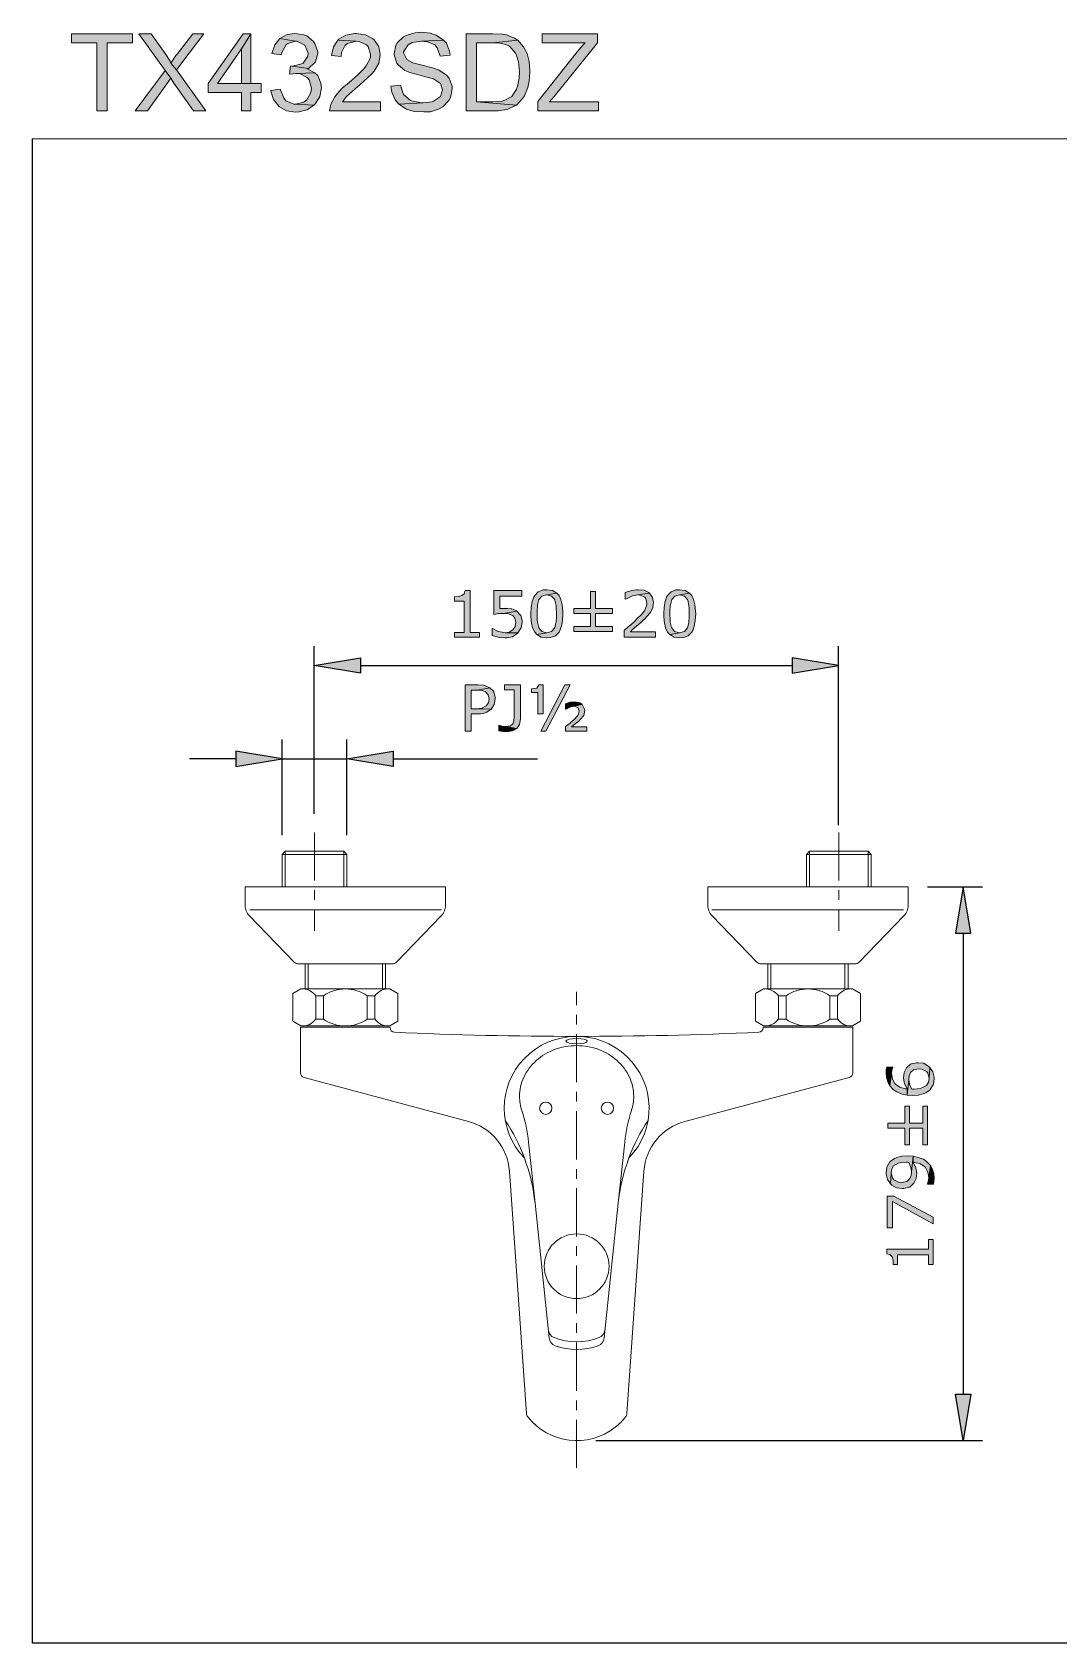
# Model space of a CAD drawing. Header units: inches. Extents: x 242965 to 445791, y 236206 to 423703.
# Drawn here: x 416635 to 417168, y 364922 to 365757 of the extents above; entities that cross this region are included whole.
import ezdxf

# ---------------------------------------------------------------- set-up
doc = ezdxf.new("R2010")
doc.units = ezdxf.units.IN
doc.header["$MEASUREMENT"] = 0
doc.linetypes.add('CENTER', pattern=[2, 1.25, -0.25, 0.25, -0.25])
doc.layers.add('2', color=181, linetype='Continuous', lineweight=20)
for name, color, linetype in [('BAYANG', 7, 'Continuous'), ('BENDA', 7, 'Continuous'), ('BIDANG', 7, 'Continuous'), ('CENTER', 7, 'CENTER'), ('UKUR', 7, 'Continuous')]:
    doc.layers.add(name, color=color, linetype=linetype)

# ---------------------------------------------------------------- blocks, each defined once
blk = doc.blocks.new('Atas')
at = {"layer": 'BAYANG', "lineweight": 0}
blk.add_circle((-6, -9.84), 0.84, dxfattribs=at)
at = {"layer": 'BENDA', "lineweight": 0}
for p, q in [((-13.558, 0.92), (-13.638, 0.84)), ((-13.638, 0.84), (-13.638, 0)), ((-13.558, 0.92), (-12.042, 0.92)), ((-12.042, 0.92), (-11.962, 0.84)), ((-11.962, 0.84), (-11.962, 0)), ((0.042, 0.92), (-0.038, 0.84)), ((-0.038, 0.84), (-0.038, 0)), ((1.558, 0.92), (0.042, 0.92)), ((1.558, 0.92), (1.638, 0.84)), ((1.638, 0.84), (1.638, 0)), ((-14.6, -0.478), (-14.6, 0)), ((-14.6, 0), (-9.4, 0)), ((-9.4, -0.478), (-9.4, 0)), ((-2.6, -0.478), (-2.6, 0)), ((2.6, 0), (-2.6, 0)), ((2.6, -0.478), (2.6, 0)), ((-14.487, -0.756), (-13.327, -1.951)), ((-9.513, -0.756), (-10.673, -1.951)), ((-2.487, -0.756), (-1.327, -1.951)), ((2.487, -0.756), (1.327, -1.951)), ((-10.96, -2), (-13.212, -2)), ((-13.04, -2), (-13.04, -2.649)), ((-10.96, -2), (-10.96, -2.649)), ((-10.788, -2), (-10.96, -2)), ((-1.212, -2), (-1.04, -2)), ((-1.04, -2), (-1.04, -2.649)), ((-1.04, -2), (1.212, -2)), ((1.04, -2), (1.04, -2.649)), ((-13.36, -2.769), (-13.152, -2.649)), ((-13.36, -3.489), (-13.36, -2.769)), ((-10.848, -2.649), (-13.152, -2.649)), ((-10.64, -2.769), (-10.848, -2.649)), ((-10.64, -3.489), (-10.64, -2.769)), ((-1.36, -2.769), (-1.152, -2.649)), ((-1.36, -3.489), (-1.36, -2.769)), ((-1.04, -2.649), (1.152, -2.649)), ((1.36, -2.769), (1.152, -2.649)), ((1.36, -3.489), (1.36, -2.769)), ((-13.36, -3.489), (-13.152, -3.609)), ((-12.64, -3.64), (-13.16, -3.64)), ((-13.16, -4.828), (-13.16, -3.64)), ((-10.84, -3.64), (-13.16, -3.64)), ((-12, -3.609), (-13.152, -3.609)), ((-12.76, -3.64), (-12.64, -3.64)), ((-12, -3.609), (-10.848, -3.609)), ((-11.24, -3.64), (-11.36, -3.64)), ((-10.84, -3.64), (-11.36, -3.64)), ((-10.64, -3.489), (-10.848, -3.609)), ((-1.36, -3.489), (-1.152, -3.609)), ((-1.16, -3.64), (-0.64, -3.64)), ((-1.16, -3.64), (1.16, -3.64)), ((0, -3.609), (-1.152, -3.609)), ((-0.76, -3.64), (-0.64, -3.64)), ((0, -3.609), (1.152, -3.609)), ((0.76, -3.64), (0.64, -3.64)), ((0.64, -3.64), (1.16, -3.64)), ((1.36, -3.489), (1.152, -3.609)), ((1.16, -4.828), (1.16, -3.64)), ((-13.071, -4.944), (-8.807, -6.086)), ((1.071, -4.944), (-3.193, -6.086)), ((-7.743, -7.377), (-7.303, -13.657)), ((-4.257, -7.377), (-4.697, -13.657)), ((-7.08, -8.208), (-6.712, -11.7)), ((-5.288, -11.7), (-4.921, -8.208))]:
    blk.add_line(p, q, dxfattribs=at)
for points in [[(-14.6, -0.478), (-14.6, -0.582), (-14.56, -0.682), (-14.487, -0.756)], [(-9.513, -0.756), (-9.441, -0.682), (-9.4, -0.582), (-9.4, -0.478)], [(-2.6, -0.478), (-2.6, -0.582), (-2.559, -0.682), (-2.487, -0.756)], [(2.487, -0.756), (2.559, -0.682), (2.6, -0.582), (2.6, -0.478)], [(-13.327, -1.951), (-13.297, -1.982), (-13.256, -2), (-13.212, -2)], [(-10.788, -2), (-10.744, -2), (-10.703, -1.982), (-10.673, -1.951)], [(-1.327, -1.951), (-1.297, -1.982), (-1.256, -2), (-1.212, -2)], [(1.212, -2), (1.255, -2), (1.297, -1.982), (1.327, -1.951)], [(-10.84, -3.652), (-10.84, -3.717), (-10.79, -3.77), (-10.726, -3.772)], [(-1.275, -3.772), (-1.211, -3.77), (-1.16, -3.717), (-1.16, -3.652)], [(-10.726, -3.772), (-7.577, -3.916), (-4.423, -3.916), (-1.275, -3.772)], [(-13.16, -4.828), (-13.16, -4.882), (-13.123, -4.93), (-13.071, -4.944)], [(1.071, -4.944), (1.124, -4.93), (1.16, -4.882), (1.16, -4.828)], [(-7.743, -7.377), (-7.786, -6.763), (-8.213, -6.245), (-8.807, -6.086)], [(-3.193, -6.086), (-3.787, -6.245), (-4.214, -6.763), (-4.257, -7.377)], [(-7.08, -8.208), (-7.122, -7.805), (-7.215, -7.409), (-7.357, -7.03)], [(-4.643, -7.03), (-4.785, -7.409), (-4.878, -7.805), (-4.921, -8.208)], [(-6.712, -11.7), (-6.702, -11.791), (-6.642, -11.868), (-6.556, -11.9)], [(-6.556, -11.9), (-6.197, -12.033), (-5.803, -12.033), (-5.444, -11.9)], [(-5.444, -11.9), (-5.358, -11.868), (-5.298, -11.791), (-5.288, -11.7)], [(-4.731, -13.745), (-4.711, -13.719), (-4.699, -13.689), (-4.697, -13.657)]]:
    blk.add_open_spline(points, degree=3, dxfattribs=at)
for points, knots in [([(-4.643, -7.03), (-3.924, -6.288), (-3.95, -5.109), (-4.699, -4.398), (-5.449, -3.686), (-6.639, -3.711), (-7.357, -4.453), (-8.054, -5.173), (-8.054, -6.31), (-7.357, -7.03)], [0, 0, 0, 0, 1, 1, 1, 2, 2, 2, 3, 3, 3, 3]), ([(-7.269, -13.745), (-6.717, -14.446), (-5.701, -14.566), (-5, -14.014), (-4.9, -13.935), (-4.809, -13.845), (-4.731, -13.745)], [0, 0, 0, 0, 1, 1, 1, 2, 2, 2, 2])]:
    blk.add_open_spline(points, degree=3, knots=knots, dxfattribs=at)
at = {"layer": 'BIDANG', "lineweight": 0}
for p, q in [((-13.638, 0.84), (-11.962, 0.84)), ((-13.558, 0.92), (-13.558, 0)), ((-12.042, 0.92), (-12.042, 0)), ((-0.038, 0.84), (1.638, 0.84)), ((0.042, 0.92), (0.042, 0)), ((1.558, 0.92), (1.558, 0)), ((-14.475, -0.601), (-9.507, -0.601)), ((2.475, -0.601), (-2.493, -0.601)), ((-12.96, -2), (-12.96, -2.649)), ((-11.04, -2), (-11.04, -2.649)), ((-0.96, -2), (-0.96, -2.649)), ((0.96, -2), (0.96, -2.649)), ((-12.765, -3.435), (-12.765, -2.831)), ((-12.765, -2.831), (-12.569, -2.831)), ((-12.569, -3.435), (-12.569, -2.831)), ((-11.431, -3.435), (-11.431, -2.831)), ((-11.235, -2.831), (-11.431, -2.831)), ((-11.235, -3.435), (-11.235, -2.831)), ((-1.04, -2.649), (-1.152, -2.649)), ((-0.765, -3.435), (-0.765, -2.831)), ((-0.765, -2.831), (-0.569, -2.831)), ((-0.569, -3.435), (-0.569, -2.831)), ((0.569, -3.435), (0.569, -2.831)), ((0.765, -2.831), (0.569, -2.831)), ((0.765, -3.435), (0.765, -2.831)), ((-12.765, -3.435), (-12.569, -3.435)), ((-11.235, -3.435), (-11.431, -3.435)), ((-0.765, -3.435), (-0.569, -3.435)), ((0.765, -3.435), (0.569, -3.435))]:
    blk.add_line(p, q, dxfattribs=at)
for centre in [(-6.8, -5.742), (-5.2, -5.742)]:
    blk.add_circle(centre, 0.16, dxfattribs=at)
blk.add_ellipse((-6, -4.004), major_axis=(-0.277, 0), ratio=0.252488, dxfattribs=at)
for points in [[(-12.765, -2.831), (-12.851, -2.704), (-12.999, -2.634), (-13.152, -2.649)], [(-11.431, -2.831), (-11.771, -2.588), (-12.229, -2.588), (-12.569, -2.831)], [(-10.848, -2.649), (-11.001, -2.634), (-11.149, -2.704), (-11.235, -2.831)], [(-0.765, -2.831), (-0.851, -2.704), (-0.999, -2.634), (-1.152, -2.649)], [(0.569, -2.831), (0.228, -2.588), (-0.229, -2.588), (-0.569, -2.831)], [(1.152, -2.649), (0.999, -2.634), (0.851, -2.704), (0.765, -2.831)], [(-13.152, -3.609), (-12.999, -3.624), (-12.851, -3.554), (-12.765, -3.426)], [(-12.569, -3.435), (-12.225, -3.667), (-11.775, -3.667), (-11.431, -3.435)], [(-11.235, -3.426), (-11.149, -3.554), (-11.001, -3.624), (-10.848, -3.609)], [(-1.152, -3.609), (-0.999, -3.624), (-0.851, -3.554), (-0.765, -3.426)], [(-0.569, -3.435), (-0.225, -3.667), (0.225, -3.667), (0.569, -3.435)], [(0.765, -3.426), (0.851, -3.554), (0.999, -3.624), (1.152, -3.609)], [(-7.357, -7.03), (-7.485, -6.688), (-7.651, -6.362), (-7.853, -6.059)], [(-4.147, -6.059), (-4.349, -6.362), (-4.515, -6.688), (-4.643, -7.03)], [(-6.734, -11.492), (-6.724, -11.581), (-6.666, -11.658), (-6.582, -11.69)], [(-6.582, -11.69), (-6.208, -11.836), (-5.792, -11.836), (-5.418, -11.69)], [(-5.418, -11.69), (-5.334, -11.658), (-5.276, -11.581), (-5.266, -11.492)], [(-7.303, -13.657), (-7.301, -13.689), (-7.289, -13.719), (-7.269, -13.745)]]:
    blk.add_open_spline(points, degree=3, dxfattribs=at)
blk.add_open_spline([(-4.921, -8.208), (-4.921, -8.208), (-4.754, -6.625), (-4.754, -6.625), (-4.724, -6.346), (-4.665, -6.07), (-4.578, -5.803), (-4.54, -5.685), (-4.52, -5.561), (-4.52, -5.437), (-4.52, -5.266), (-4.558, -5.096), (-4.63, -4.941), (-4.707, -4.775), (-4.817, -4.627), (-4.953, -4.506), (-5.092, -4.383), (-5.252, -4.286), (-5.426, -4.222), (-5.61, -4.154), (-5.804, -4.12), (-6, -4.12), (-6.196, -4.12), (-6.39, -4.154), (-6.574, -4.222), (-6.748, -4.286), (-6.908, -4.383), (-7.047, -4.506), (-7.183, -4.627), (-7.293, -4.775), (-7.37, -4.941), (-7.443, -5.096), (-7.48, -5.266), (-7.48, -5.437), (-7.48, -5.561), (-7.46, -5.685), (-7.422, -5.803), (-7.335, -6.07), (-7.276, -6.346), (-7.246, -6.625), (-7.246, -6.625), (-7.08, -8.208), (-7.08, -8.208)], degree=3, knots=[0, 0, 0, 0, 1, 1, 1, 2, 2, 2, 3, 3, 3, 4, 4, 4, 5, 5, 5, 6, 6, 6, 7, 7, 7, 8, 8, 8, 9, 9, 9, 10, 10, 10, 11, 11, 11, 12, 12, 12, 13, 13, 13, 14, 14, 14, 14], dxfattribs=at)
at = {"layer": 'CENTER', "lineweight": 0}
for p, q in [((-12.8, 1.411), (-12.8, -1.144)), ((0.8, 1.411), (0.8, -1.144)), ((-6, -15.069), (-6, -2.726))]:
    blk.add_line(p, q, dxfattribs=at)

msp = doc.modelspace()

# ---------------------------------------------------------------- hatches: boundary and pattern name
at = {"layer": 'UKUR', "linetype": 'Continuous', "lineweight": 0}
for points in [[(416687.468, 365756.122), (416655.796, 365756.122), (416655.796, 365751.436), (416668.885, 365751.436), (416668.885, 365716.209), (416674.218, 365716.209), (416674.218, 365751.436), (416687.468, 365751.436)], [(416697.002, 365756.122), (416690.7, 365756.122), (416704.274, 365737.054), (416707.183, 365733.176), (416708.798, 365730.429), (416718.979, 365716.209), (416725.443, 365716.209), (416710.253, 365737.378), (416707.344, 365740.933), (416706.859, 365741.902), (416704.274, 365745.942)], [(416724.311, 365756.122), (416718.656, 365756.122), (416710.576, 365745.619), (416709.93, 365744.811), (416707.344, 365740.933), (416710.253, 365737.378)], [(416748.712, 365756.122), (416744.834, 365756.122), (416726.574, 365730.268), (416726.574, 365725.743), (416743.864, 365725.743), (416743.864, 365716.209), (416748.712, 365716.209), (416748.712, 365725.743), (416754.206, 365725.743), (416754.206, 365730.268), (416748.712, 365730.268), (416731.421, 365730.268), (416743.864, 365748.366)], [(416748.712, 365756.122), (416743.864, 365748.366), (416743.864, 365730.268), (416731.421, 365730.268), (416748.712, 365730.268)], [(416763.74, 365753.699), (416761.155, 365750.467), (416759.7, 365745.942), (416764.548, 365745.134), (416765.033, 365746.75), (416767.134, 365750.467), (416767.618, 365750.951), (416771.82, 365752.244)], [(416771.658, 365756.284), (416767.618, 365755.799), (416763.74, 365753.699), (416771.82, 365752.244), (416772.628, 365752.244), (416776.506, 365750.467), (416776.829, 365750.143), (416778.445, 365746.104), (416778.283, 365744.488), (416775.86, 365740.933), (416774.567, 365740.286), (416770.204, 365739.317), (416778.768, 365738.186), (416782, 365741.256), (416782.323, 365741.579), (416783.454, 365745.942), (416783.454, 365746.75), (416782, 365751.113), (416781.354, 365752.083), (416777.799, 365754.991), (416776.183, 365755.638)], [(416803.492, 365756.284), (416802.684, 365756.284), (416797.998, 365755.476), (416794.443, 365753.375), (416793.958, 365752.891), (416803.33, 365752.244), (416804.946, 365752.083), (416808.825, 365750.305), (416809.633, 365749.497), (416810.925, 365745.296), (416810.764, 365743.68), (416808.663, 365739.478), (416807.209, 365737.701), (416804.138, 365734.631), (416799.775, 365730.914), (416796.22, 365727.844), (416793.473, 365724.935), (416792.342, 365723.481), (416790.241, 365719.602), (416789.595, 365716.209), (416816.096, 365716.209), (416816.096, 365720.895), (416796.382, 365720.895), (416798.483, 365723.642), (416799.937, 365724.935), (416804.138, 365728.652), (416805.27, 365729.621), (416809.148, 365733.015), (416811.733, 365735.6), (416812.703, 365736.731), (416814.965, 365740.448), (416815.127, 365740.771), (416815.935, 365745.296), (416815.127, 365749.497), (416812.541, 365753.214), (416811.895, 365753.699), (416808.178, 365755.638)], [(416793.958, 365752.891), (416791.696, 365749.336), (416790.565, 365744.811), (416795.574, 365744.326), (416795.736, 365746.427), (416797.675, 365750.143), (416798.967, 365751.113), (416803.33, 365752.244)], [(416837.103, 365756.93), (416834.033, 365756.607), (416829.67, 365755.476), (416827.893, 365754.507), (416824.661, 365751.436), (416824.014, 365750.143), (416823.045, 365745.78), (416823.045, 365745.134), (416824.499, 365740.933), (416825.146, 365739.963), (416828.701, 365737.054), (416831.286, 365736.085), (416836.457, 365734.631), (416840.012, 365733.661), (416843.567, 365732.691), (416847.122, 365730.268), (416848.253, 365727.036), (416847.122, 365723.642), (416843.567, 365721.218), (416842.921, 365720.895), (416838.235, 365720.249), (416825.63, 365719.602), (416829.509, 365717.017), (416833.548, 365715.886), (416838.558, 365715.563), (416841.951, 365715.724), (416846.153, 365717.017), (416848.415, 365718.31), (416851.485, 365721.542), (416852.293, 365723.157), (416853.263, 365727.52), (416853.263, 365728.975), (416851.647, 365733.176), (416850.354, 365734.631), (416846.476, 365737.216), (416843.082, 365738.509), (416837.588, 365739.802), (416832.74, 365741.094), (416829.67, 365742.71), (416828.054, 365746.265), (416828.054, 365746.75), (416830.316, 365750.467), (416832.417, 365751.598), (416837.265, 365752.244), (416848.738, 365752.891), (416844.86, 365755.476), (416841.79, 365756.446)], [(416848.738, 365752.891), (416837.265, 365752.244), (416840.497, 365751.921), (416844.214, 365750.305), (416845.506, 365748.851), (416846.961, 365744.488), (416852.132, 365744.973), (416851.808, 365747.073), (416850.192, 365751.275)], [(416874.27, 365756.122), (416860.534, 365756.122), (416860.534, 365716.209), (416874.916, 365716.209), (416877.017, 365716.209), (416881.38, 365716.855), (416882.026, 365717.017), (416886.066, 365718.956), (416886.551, 365719.118), (416865.867, 365720.895), (416865.867, 365751.436), (416874.27, 365751.436), (416887.197, 365752.729), (416885.581, 365753.86), (416881.38, 365755.638), (416879.279, 365755.961)], [(416887.197, 365752.729), (416874.27, 365751.436), (416877.179, 365751.436), (416881.057, 365750.628), (416882.996, 365749.659), (416886.066, 365746.104), (416886.389, 365745.457), (416887.682, 365741.579), (416888.167, 365736.408), (416888.005, 365733.015), (416887.036, 365728.813), (416886.551, 365727.359), (416884.127, 365723.642), (416880.572, 365721.703), (416879.118, 365721.218), (416874.27, 365720.895), (416865.867, 365720.895), (416886.551, 365719.118), (416889.783, 365722.511), (416890.752, 365723.965), (416892.53, 365728.328), (416893.176, 365731.56), (416893.499, 365736.408), (416893.499, 365737.054), (416893.176, 365741.741), (416892.045, 365745.942), (416890.268, 365749.336)], [(416928.565, 365756.122), (416899.963, 365756.122), (416899.963, 365751.436), (416922.263, 365751.436), (416921.132, 365750.305), (416918.062, 365746.75), (416897.701, 365721.057), (416897.701, 365716.209), (416929.212, 365716.209), (416929.212, 365720.895), (416903.68, 365720.895), (416906.104, 365723.642), (416928.565, 365751.436)], [(416704.274, 365737.054), (416688.761, 365716.209), (416695.225, 365716.209), (416705.243, 365730.106), (416707.183, 365733.176)], [(416769.396, 365739.478), (416768.911, 365735.115), (416772.305, 365735.6), (416782, 365735.923), (416777.96, 365737.862), (416778.768, 365738.186), (416770.204, 365739.317)], [(416782, 365735.923), (416772.305, 365735.6), (416774.082, 365735.439), (416777.96, 365733.499), (416779.091, 365732.207), (416780.223, 365727.844), (416779.899, 365725.743), (416777.799, 365721.865), (416776.183, 365720.734), (416771.981, 365719.602), (416781.515, 365719.118), (416782.323, 365719.926), (416784.586, 365723.642), (416785.394, 365728.005), (416785.07, 365730.429), (416783.454, 365734.469)], [(416826.438, 365729.46), (416821.429, 365728.975), (416821.914, 365725.905), (416823.691, 365721.865), (416825.63, 365719.602), (416838.235, 365720.249), (416836.457, 365720.41), (416832.094, 365721.38), (416831.448, 365721.703), (416828.054, 365724.612), (416827.731, 365725.097)], [(416764.063, 365727.359), (416759.216, 365726.712), (416759.216, 365726.389), (416760.508, 365722.026), (416763.255, 365718.633), (416763.579, 365718.31), (416767.295, 365716.209), (416771.981, 365715.401), (416773.597, 365715.563), (416777.96, 365716.694), (416781.515, 365719.118), (416771.981, 365719.602), (416771.012, 365719.602), (416766.972, 365721.38), (416765.841, 365722.834)], [(416862.474, 365467.355), (416859.888, 365467.355), (416859.403, 365465.74), (416858.272, 365464.77), (416856.495, 365464.285), (416854.394, 365464.124), (416854.394, 365461.861), (416859.403, 365461.861), (416859.403, 365445.702), (416854.394, 365445.702), (416854.394, 365443.278), (416867.321, 365443.278), (416867.321, 365445.702), (416862.474, 365445.702)], [(416889.298, 365467.355), (416874.916, 365467.355), (416874.916, 365454.913), (416877.179, 365455.398), (416879.926, 365455.559), (416886.713, 365456.69), (416886.713, 365456.852), (416884.127, 365457.983), (416883.642, 365457.983), (416877.986, 365458.145), (416877.986, 365464.447), (416889.298, 365464.447)], [(416902.387, 365467.84), (416900.448, 365467.679), (416897.862, 365466.709), (416896.085, 365464.77), (416895.6, 365463.962), (416894.792, 365461.7), (416894.146, 365458.791), (416893.984, 365455.236), (416893.984, 365453.782), (416894.307, 365450.55), (416894.954, 365447.964), (416896.085, 365445.864), (416897.054, 365444.571), (416902.387, 365445.54), (416899.802, 365446.187), (416898.186, 365448.126), (416898.186, 365448.287), (416897.539, 365451.035), (416897.378, 365452.166), (416897.378, 365455.236), (416897.378, 365456.69), (416897.539, 365459.437), (416897.539, 365459.922), (416898.186, 365462.669), (416899.802, 365464.447), (416902.387, 365465.093), (416907.558, 365466.063), (416905.296, 365467.355)], [(416907.558, 365466.063), (416902.387, 365465.093), (416904.811, 365464.447), (416906.427, 365462.669), (416906.427, 365462.346), (416907.235, 365459.599), (416907.235, 365458.306), (416907.396, 365455.398), (416907.396, 365453.782), (416907.235, 365451.035), (416907.073, 365450.711), (416906.427, 365447.964), (416904.811, 365446.187), (416902.387, 365445.54), (416897.054, 365444.571), (416899.317, 365443.278), (416902.387, 365442.793), (416904.165, 365442.955), (416906.75, 365443.924), (416908.689, 365445.864), (416909.012, 365446.672), (416909.982, 365448.934), (416910.467, 365451.843), (416910.628, 365455.398), (416910.628, 365456.69), (416910.305, 365459.922), (416909.659, 365462.669), (416908.689, 365464.77)], [(416927.596, 365466.871), (416925.01, 365466.871), (416925.01, 365458.145), (416916.284, 365458.145), (416916.284, 365455.559), (416925.01, 365455.559), (416925.01, 365448.772), (416916.284, 365448.772), (416916.284, 365446.187), (416936.322, 365446.187), (416936.322, 365448.772), (416927.596, 365448.772), (416927.596, 365455.559), (416936.322, 365455.559), (416936.322, 365458.145), (416927.596, 365458.145)], [(416955.551, 365466.063), (416949.572, 365465.093), (416950.542, 365464.932), (416953.127, 365463.962), (416953.45, 365463.639), (416954.258, 365461.053), (416954.258, 365459.922), (416953.127, 365457.175), (416952.966, 365456.852), (416951.35, 365454.913), (416948.926, 365452.489), (416947.956, 365451.519), (416945.856, 365449.58), (416944.563, 365448.611), (416942.462, 365446.672), (416942.462, 365443.278), (416958.621, 365443.278), (416958.621, 365446.025), (416945.694, 365446.025), (416946.825, 365447.156), (416949.087, 365449.095), (416950.542, 365450.227), (416952.643, 365452.327), (416952.804, 365452.327), (416954.743, 365454.428), (416956.198, 365456.367), (416957.329, 365458.629), (416957.652, 365461.215), (416957.167, 365463.8)], [(416949.734, 365467.84), (416948.926, 365467.84), (416946.017, 365467.355), (416945.694, 365467.194), (416942.947, 365466.386), (416942.947, 365462.992), (416943.109, 365462.992), (416943.916, 365463.316), (416946.502, 365464.447), (416946.825, 365464.608), (416949.572, 365465.093), (416955.551, 365466.063), (416955.228, 365466.386), (416952.804, 365467.517)], [(416971.226, 365467.84), (416969.287, 365467.679), (416966.863, 365466.709), (416964.924, 365464.77), (416964.439, 365463.962), (416963.631, 365461.7), (416963.146, 365458.791), (416962.984, 365455.236), (416962.984, 365453.782), (416963.308, 365450.55), (416963.954, 365447.964), (416964.924, 365445.864), (416966.055, 365444.571), (416971.226, 365445.54), (416968.64, 365446.187), (416967.186, 365448.126), (416967.024, 365448.287), (416966.378, 365451.035), (416966.378, 365452.166), (416966.216, 365455.236), (416966.216, 365456.69), (416966.378, 365459.437), (416966.54, 365459.922), (416967.186, 365462.669), (416968.802, 365464.447), (416971.226, 365465.093), (416976.397, 365466.063), (416974.134, 365467.355)], [(416976.397, 365466.063), (416971.226, 365465.093), (416973.811, 365464.447), (416975.266, 365462.669), (416975.427, 365462.346), (416976.074, 365459.599), (416976.235, 365458.306), (416976.235, 365455.398), (416976.235, 365453.782), (416976.074, 365451.035), (416976.074, 365450.711), (416975.266, 365447.964), (416973.811, 365446.187), (416971.226, 365445.54), (416966.055, 365444.571), (416968.317, 365443.278), (416971.226, 365442.793), (416973.165, 365442.955), (416975.589, 365443.924), (416977.528, 365445.864), (416978.013, 365446.672), (416978.821, 365448.934), (416979.305, 365451.843), (416979.629, 365455.398), (416979.467, 365456.69), (416979.144, 365459.922), (416978.497, 365462.669), (416977.528, 365464.77)], [(416880.734, 365458.306), (416879.441, 365458.145), (416877.986, 365458.145), (416883.642, 365457.983)], [(416886.713, 365456.69), (416879.926, 365455.559), (416882.511, 365455.236), (416884.612, 365454.428), (416885.743, 365453.135), (416886.228, 365451.035), (416885.905, 365448.772), (416884.773, 365446.995), (416882.834, 365445.864), (416880.734, 365445.54), (416887.359, 365445.379), (416888.813, 365447.803), (416888.975, 365448.126), (416889.46, 365450.873), (416889.46, 365451.843), (416888.813, 365454.428), (416888.652, 365454.59)], [(416874.108, 365447.641), (416873.947, 365447.641), (416873.947, 365444.248), (416874.108, 365444.086), (416877.017, 365443.278), (416877.825, 365443.117), (416880.734, 365442.793), (416881.703, 365442.793), (416884.45, 365443.44), (416884.773, 365443.601), (416887.197, 365445.217), (416887.359, 365445.379), (416880.734, 365445.54), (416880.087, 365445.702), (416877.179, 365446.187), (416876.694, 365446.348)], [(416866.513, 365418.554), (416859.888, 365418.554), (416859.888, 365394.477), (416863.12, 365394.477), (416863.12, 365403.365), (416866.352, 365403.365), (416867.968, 365403.526), (416870.553, 365404.011), (416871.2, 365404.334), (416873.462, 365405.95), (416863.12, 365406.112), (416863.12, 365415.807), (416866.352, 365415.807), (416872.815, 365416.938), (416870.068, 365418.07), (416869.422, 365418.231)], [(416888.652, 365418.554), (416880.41, 365418.554), (416880.41, 365415.969), (416885.42, 365415.969), (416885.42, 365401.91), (416885.258, 365399.81), (416884.773, 365398.194), (416883.481, 365397.224), (416881.057, 365396.901), (416886.713, 365395.931), (416888.167, 365397.87), (416888.652, 365400.779)], [(416900.448, 365418.554), (416898.186, 365418.554), (416897.054, 365416.777), (416894.307, 365416.454), (416894.307, 365414.515), (416897.701, 365414.515), (416897.701, 365403.526), (416900.448, 365403.526)], [(416914.345, 365418.554), (416911.598, 365418.554), (416899.155, 365394.477), (416901.741, 365394.477)], [(416872.815, 365416.938), (416866.352, 365415.807), (416868.776, 365415.484), (416870.553, 365414.838), (416871.846, 365413.383), (416872.331, 365411.121), (416872.008, 365409.182), (416870.876, 365407.566), (416868.937, 365406.596), (416868.776, 365406.435), (416865.867, 365406.112), (416863.12, 365406.112), (416873.462, 365405.95), (416875.078, 365408.212), (416875.078, 365408.374), (416875.563, 365411.283), (416875.563, 365412.091), (416874.916, 365414.676), (416874.755, 365414.999)], [(416916.769, 365409.667), (416914.345, 365409.505), (416912.083, 365408.697), (416912.083, 365405.788), (416912.406, 365405.788), (416914.183, 365406.92), (416916.446, 365407.404), (416920.647, 365408.374), (416919.678, 365409.182)], [(416920.647, 365408.374), (416916.446, 365407.404), (416918.385, 365406.758), (416919.031, 365404.981), (416918.546, 365402.88), (416918.385, 365402.557), (416916.284, 365400.294), (416914.507, 365398.84), (416914.345, 365398.678), (416912.083, 365396.901), (416912.083, 365394.477), (416923.071, 365394.477), (416923.071, 365396.739), (416915.153, 365396.739), (416917.092, 365398.194), (416919.031, 365399.81), (416919.678, 365400.456), (416921.455, 365402.557), (416922.101, 365405.142), (416921.94, 365405.95)], [(416877.502, 365397.547), (416877.34, 365397.547), (416877.34, 365394.639), (416879.441, 365394.315), (416881.542, 365394.154), (416884.45, 365394.639), (416886.713, 365395.931), (416881.057, 365396.901), (416879.118, 365397.062)], [(417078.362, 365217.371), (417078.524, 365214.785), (417079.332, 365212.038), (417080.301, 365210.584), (417081.109, 365216.886), (417081.271, 365218.664), (417081.755, 365220.118), (417081.755, 365220.28), (417078.685, 365220.28), (417078.362, 365218.987)], [(417087.411, 365214.624), (417087.411, 365214.462), (417087.896, 365211.554), (417089.189, 365208.968), (417089.189, 365205.736), (417090.158, 365213.816), (417090.32, 365215.755), (417090.966, 365217.371), (417092.582, 365218.825), (417095.168, 365219.31), (417096.945, 365219.148), (417099.208, 365218.017), (417100.015, 365217.048), (417100.662, 365214.301), (417100.985, 365220.118), (417100.177, 365220.764), (417097.915, 365222.219), (417095.006, 365222.542), (417094.037, 365222.542), (417091.289, 365221.895), (417090.966, 365221.734), (417088.866, 365219.795), (417087.734, 365217.371)], [(417089.189, 365205.736), (417092.259, 365205.575), (417095.006, 365205.736), (417097.592, 365206.383), (417098.884, 365206.867), (417101.147, 365208.483), (417101.147, 365208.645), (417102.763, 365211.069), (417102.924, 365211.392), (417103.247, 365214.301), (417103.247, 365215.109), (417102.601, 365217.856), (417100.985, 365220.118), (417100.662, 365214.301), (417100.339, 365212.361), (417099.208, 365210.746), (417096.945, 365209.453), (417095.976, 365209.13), (417092.905, 365208.806), (417092.097, 365208.806), (417091.451, 365208.968), (417090.481, 365211.392), (417090.158, 365213.816)], [(417080.301, 365210.584), (417082.24, 365208.483), (417083.856, 365207.352), (417086.603, 365206.221), (417089.189, 365205.736), (417089.189, 365208.968), (417088.219, 365208.968), (417085.472, 365209.776), (417083.21, 365211.392), (417082.887, 365211.715), (417081.594, 365213.977), (417081.109, 365216.886)], [(417079.17, 365191.193), (417079.17, 365188.607), (417088.058, 365188.607), (417088.058, 365179.881), (417090.481, 365179.881), (417090.481, 365188.607), (417097.43, 365188.607), (417097.43, 365179.881), (417099.854, 365179.881), (417099.854, 365199.919), (417097.43, 365199.919), (417097.43, 365191.193), (417090.481, 365191.193), (417090.481, 365199.919), (417088.058, 365199.919), (417088.058, 365191.193)], [(417078.362, 365165.499), (417078.362, 365164.691), (417079.008, 365161.944), (417080.624, 365159.682), (417080.947, 365165.499), (417081.271, 365167.439), (417082.24, 365169.055), (417084.664, 365170.347), (417085.634, 365170.67), (417088.704, 365170.994), (417089.512, 365170.994), (417090.158, 365170.832), (417091.128, 365168.408), (417091.451, 365165.984), (417092.421, 365174.064), (417089.35, 365174.225), (417086.442, 365174.064), (417083.856, 365173.418), (417082.725, 365172.933), (417080.463, 365171.317), (417080.301, 365171.155), (417078.847, 365168.731), (417078.685, 365168.408)], [(417080.624, 365159.682), (417081.271, 365159.036), (417083.695, 365157.581), (417086.603, 365157.258), (417087.573, 365157.258), (417090.158, 365157.905), (417090.643, 365158.066), (417092.744, 365160.005), (417093.875, 365162.429), (417094.198, 365165.176), (417093.713, 365168.085), (417093.713, 365168.247), (417092.421, 365170.832), (417092.421, 365174.064), (417091.451, 365165.984), (417091.289, 365164.045), (417090.643, 365162.429), (417089.027, 365160.975), (417086.442, 365160.49), (417084.826, 365160.652), (417082.402, 365161.783), (417081.594, 365162.752), (417080.947, 365165.499)], [(417092.421, 365174.064), (417092.421, 365170.832), (417093.229, 365170.832), (417096.137, 365170.024), (417098.4, 365168.57), (417098.723, 365168.247), (417100.015, 365165.823), (417100.5, 365162.914), (417101.308, 365169.216), (417099.369, 365171.317), (417097.753, 365172.448), (417095.006, 365173.418)], [(417099.854, 365159.682), (417099.854, 365159.521), (417102.924, 365159.521), (417103.086, 365160.813), (417103.247, 365162.429), (417103.086, 365165.015), (417102.278, 365167.6), (417101.308, 365169.216), (417100.5, 365162.914), (417100.177, 365160.975)], [(417078.847, 365153.38), (417078.847, 365136.897), (417081.594, 365136.897), (417081.594, 365150.471), (417102.763, 365138.998), (417102.763, 365142.392), (417082.402, 365153.38)], [(417078.685, 365125.909), (417078.685, 365123.485), (417080.301, 365123), (417081.432, 365121.869), (417081.917, 365120.092), (417082.079, 365117.829), (417084.179, 365117.829), (417084.179, 365122.839), (417100.339, 365122.839), (417100.339, 365117.829), (417102.763, 365117.829), (417102.763, 365130.919), (417100.339, 365130.919), (417100.339, 365125.909)]]:
    msp.add_hatch(color=256, dxfattribs=at).paths.add_polyline_path(points)
at = {"layer": 'UKUR'}
h = msp.add_hatch(color=256, dxfattribs=at)
h.dxf.hatch_style = 2
h.paths.add_polyline_path([(416805.612, 365432.519), (416805.612, 365424.519), (416781.614, 365428.515)])
h = msp.add_hatch(color=256, dxfattribs=at)
h.dxf.hatch_style = 2
h.paths.add_polyline_path([(417029.613, 365432.519), (417029.613, 365424.519), (417053.611, 365428.515)])
h = msp.add_hatch(color=256, dxfattribs=at)
h.dxf.hatch_style = 2
h.paths.add_polyline_path([(416741.031, 365384.067), (416741.031, 365376.067), (416765.033, 365380.07)])
h = msp.add_hatch(color=256, dxfattribs=at)
h.dxf.hatch_style = 2
h.paths.add_polyline_path([(416822.559, 365384.067), (416822.559, 365376.067), (416798.56, 365380.07)])
h = msp.add_hatch(color=256, dxfattribs=at)
h.dxf.hatch_style = 2
h.paths.add_polyline_path([(417114.321, 365289.774), (417122.32, 365289.774), (417118.324, 365313.773)])
h = msp.add_hatch(color=256, dxfattribs=at)
h.dxf.hatch_style = 2
h.paths.add_polyline_path([(417114.321, 365050.561), (417122.32, 365050.561), (417118.324, 365026.562)])

# ---------------------------------------------------------------- linework, layer by layer
at = {"layer": '2'}
msp.add_line((416635.349, 365701.705), (417795.347, 365701.705), dxfattribs=at)
at = {"layer": 'BIDANG'}
for p, q in [((416635.349, 365701.705), (416635.349, 364921.707)), ((416635.349, 364921.707), (417795.347, 364921.707))]:
    msp.add_line(p, q, dxfattribs=at)
at = {"layer": 'UKUR'}
for p, q in [((416781.614, 365351.579), (416781.614, 365438.513)), ((417053.611, 365345.743), (417053.611, 365438.513)), ((416805.612, 365428.515), (417029.613, 365428.515)), ((416765.033, 365340.576), (416765.033, 365390.068)), ((416798.56, 365340.576), (416798.56, 365390.068)), ((416741.031, 365380.07), (416717.032, 365380.07)), ((416765.033, 365380.07), (416798.56, 365380.07)), ((416822.559, 365380.07), (416897.476, 365380.07)), ((417099.796, 365313.773), (417128.321, 365313.773)), ((417118.324, 365289.774), (417118.324, 365050.561)), ((416927.796, 365026.562), (417128.321, 365026.562))]:
    msp.add_line(p, q, dxfattribs=at)
at = {"layer": 'UKUR', "color": 7, "lineweight": 0}
for points in [[(416687.468, 365756.122), (416655.796, 365756.122), (416655.796, 365751.436), (416668.885, 365751.436), (416668.885, 365716.209), (416674.218, 365716.209), (416674.218, 365751.436), (416687.468, 365751.436)], [(416697.002, 365756.122), (416690.7, 365756.122), (416704.274, 365737.054), (416707.183, 365733.176), (416708.798, 365730.429), (416718.979, 365716.209), (416725.443, 365716.209), (416710.253, 365737.378), (416707.344, 365740.933), (416706.859, 365741.902), (416704.274, 365745.942)], [(416724.311, 365756.122), (416718.656, 365756.122), (416710.576, 365745.619), (416709.93, 365744.811), (416707.344, 365740.933), (416710.253, 365737.378)], [(416748.712, 365756.122), (416744.834, 365756.122), (416726.574, 365730.268), (416726.574, 365725.743), (416743.864, 365725.743), (416743.864, 365716.209), (416748.712, 365716.209), (416748.712, 365725.743), (416754.206, 365725.743), (416754.206, 365730.268), (416748.712, 365730.268), (416731.421, 365730.268), (416743.864, 365748.366)], [(416748.712, 365756.122), (416743.864, 365748.366), (416743.864, 365730.268), (416731.421, 365730.268), (416748.712, 365730.268)], [(416763.74, 365753.699), (416761.155, 365750.467), (416759.7, 365745.942), (416764.548, 365745.134), (416765.033, 365746.75), (416767.134, 365750.467), (416767.618, 365750.951), (416771.82, 365752.244)], [(416771.658, 365756.284), (416767.618, 365755.799), (416763.74, 365753.699), (416771.82, 365752.244), (416772.628, 365752.244), (416776.506, 365750.467), (416776.829, 365750.143), (416778.445, 365746.104), (416778.283, 365744.488), (416775.86, 365740.933), (416774.567, 365740.286), (416770.204, 365739.317), (416778.768, 365738.186), (416782, 365741.256), (416782.323, 365741.579), (416783.454, 365745.942), (416783.454, 365746.75), (416782, 365751.113), (416781.354, 365752.083), (416777.799, 365754.991), (416776.183, 365755.638)], [(416803.492, 365756.284), (416802.684, 365756.284), (416797.998, 365755.476), (416794.443, 365753.375), (416793.958, 365752.891), (416803.33, 365752.244), (416804.946, 365752.083), (416808.825, 365750.305), (416809.633, 365749.497), (416810.925, 365745.296), (416810.764, 365743.68), (416808.663, 365739.478), (416807.209, 365737.701), (416804.138, 365734.631), (416799.775, 365730.914), (416796.22, 365727.844), (416793.473, 365724.935), (416792.342, 365723.481), (416790.241, 365719.602), (416789.595, 365716.209), (416816.096, 365716.209), (416816.096, 365720.895), (416796.382, 365720.895), (416798.483, 365723.642), (416799.937, 365724.935), (416804.138, 365728.652), (416805.27, 365729.621), (416809.148, 365733.015), (416811.733, 365735.6), (416812.703, 365736.731), (416814.965, 365740.448), (416815.127, 365740.771), (416815.935, 365745.296), (416815.127, 365749.497), (416812.541, 365753.214), (416811.895, 365753.699), (416808.178, 365755.638)], [(416793.958, 365752.891), (416791.696, 365749.336), (416790.565, 365744.811), (416795.574, 365744.326), (416795.736, 365746.427), (416797.675, 365750.143), (416798.967, 365751.113), (416803.33, 365752.244)], [(416837.103, 365756.93), (416834.033, 365756.607), (416829.67, 365755.476), (416827.893, 365754.507), (416824.661, 365751.436), (416824.014, 365750.143), (416823.045, 365745.78), (416823.045, 365745.134), (416824.499, 365740.933), (416825.146, 365739.963), (416828.701, 365737.054), (416831.286, 365736.085), (416836.457, 365734.631), (416840.012, 365733.661), (416843.567, 365732.691), (416847.122, 365730.268), (416848.253, 365727.036), (416847.122, 365723.642), (416843.567, 365721.218), (416842.921, 365720.895), (416838.235, 365720.249), (416825.63, 365719.602), (416829.509, 365717.017), (416829.509, 365717.017), (416833.548, 365715.886), (416838.558, 365715.563), (416841.951, 365715.724), (416846.153, 365717.017), (416848.415, 365718.31), (416851.485, 365721.542), (416852.293, 365723.157), (416853.263, 365727.52), (416853.263, 365728.975), (416851.647, 365733.176), (416850.354, 365734.631), (416846.476, 365737.216), (416846.476, 365737.216), (416843.082, 365738.509), (416837.588, 365739.802), (416832.74, 365741.094), (416829.67, 365742.71), (416828.054, 365746.265), (416828.054, 365746.75), (416830.316, 365750.467), (416832.417, 365751.598), (416837.265, 365752.244), (416848.738, 365752.891), (416844.86, 365755.476), (416841.79, 365756.446)], [(416848.738, 365752.891), (416837.265, 365752.244), (416840.497, 365751.921), (416844.214, 365750.305), (416845.506, 365748.851), (416846.961, 365744.488), (416852.132, 365744.973), (416851.808, 365747.073), (416850.192, 365751.275)], [(416874.27, 365756.122), (416860.534, 365756.122), (416860.534, 365716.209), (416874.916, 365716.209), (416877.017, 365716.209), (416881.38, 365716.855), (416882.026, 365717.017), (416886.066, 365718.956), (416886.551, 365719.118), (416865.867, 365720.895), (416865.867, 365751.436), (416874.27, 365751.436), (416887.197, 365752.729), (416885.581, 365753.86), (416881.38, 365755.638), (416879.279, 365755.961)], [(416887.197, 365752.729), (416874.27, 365751.436), (416877.179, 365751.436), (416881.057, 365750.628), (416882.996, 365749.659), (416886.066, 365746.104), (416886.389, 365745.457), (416887.682, 365741.579), (416888.167, 365736.408), (416888.005, 365733.015), (416887.036, 365728.813), (416886.551, 365727.359), (416884.127, 365723.642), (416880.572, 365721.703), (416879.118, 365721.218), (416874.27, 365720.895), (416865.867, 365720.895), (416886.551, 365719.118), (416889.783, 365722.511), (416890.752, 365723.965), (416892.53, 365728.328), (416893.176, 365731.56), (416893.499, 365736.408), (416893.499, 365737.054), (416893.176, 365741.741), (416892.045, 365745.942), (416890.268, 365749.336)], [(416928.565, 365756.122), (416899.963, 365756.122), (416899.963, 365751.436), (416922.263, 365751.436), (416921.132, 365750.305), (416918.062, 365746.75), (416897.701, 365721.057), (416897.701, 365716.209), (416929.212, 365716.209), (416929.212, 365720.895), (416903.68, 365720.895), (416906.104, 365723.642), (416928.565, 365751.436)], [(416704.274, 365737.054), (416688.761, 365716.209), (416695.225, 365716.209), (416705.243, 365730.106), (416707.183, 365733.176)], [(416769.396, 365739.478), (416768.911, 365735.115), (416772.305, 365735.6), (416782, 365735.923), (416777.96, 365737.862), (416778.768, 365738.186), (416770.204, 365739.317)], [(416782, 365735.923), (416772.305, 365735.6), (416774.082, 365735.439), (416777.96, 365733.499), (416779.091, 365732.207), (416780.223, 365727.844), (416779.899, 365725.743), (416777.799, 365721.865), (416776.183, 365720.734), (416771.981, 365719.602), (416781.515, 365719.118), (416782.323, 365719.926), (416784.586, 365723.642), (416785.394, 365728.005), (416785.07, 365730.429), (416783.454, 365734.469)], [(416826.438, 365729.46), (416821.429, 365728.975), (416821.914, 365725.905), (416823.691, 365721.865), (416825.63, 365719.602), (416838.235, 365720.249), (416836.457, 365720.41), (416832.094, 365721.38), (416831.448, 365721.703), (416828.054, 365724.612), (416827.731, 365725.097)], [(416764.063, 365727.359), (416759.216, 365726.712), (416759.216, 365726.389), (416760.508, 365722.026), (416763.255, 365718.633), (416763.579, 365718.31), (416767.295, 365716.209), (416771.981, 365715.401), (416773.597, 365715.563), (416777.96, 365716.694), (416781.515, 365719.118), (416771.981, 365719.602), (416771.012, 365719.602), (416766.972, 365721.38), (416765.841, 365722.834)], [(416862.474, 365467.355), (416859.888, 365467.355), (416859.403, 365465.74), (416858.272, 365464.77), (416856.495, 365464.285), (416854.394, 365464.124), (416854.394, 365461.861), (416859.403, 365461.861), (416859.403, 365445.702), (416854.394, 365445.702), (416854.394, 365443.278), (416867.321, 365443.278), (416867.321, 365445.702), (416862.474, 365445.702)], [(416889.298, 365467.355), (416874.916, 365467.355), (416874.916, 365454.913), (416877.179, 365455.398), (416879.926, 365455.559), (416886.713, 365456.69), (416886.713, 365456.852), (416884.127, 365457.983), (416883.642, 365457.983), (416877.986, 365458.145), (416877.986, 365464.447), (416889.298, 365464.447)], [(416902.387, 365467.84), (416900.448, 365467.679), (416897.862, 365466.709), (416896.085, 365464.77), (416895.6, 365463.962), (416894.792, 365461.7), (416894.146, 365458.791), (416893.984, 365455.236), (416893.984, 365453.782), (416894.307, 365450.55), (416894.954, 365447.964), (416896.085, 365445.864), (416897.054, 365444.571), (416902.387, 365445.54), (416899.802, 365446.187), (416898.186, 365448.126), (416898.186, 365448.287), (416897.539, 365451.035), (416897.378, 365452.166), (416897.378, 365455.236), (416897.378, 365456.69), (416897.539, 365459.437), (416897.539, 365459.922), (416898.186, 365462.669), (416899.802, 365464.447), (416902.387, 365465.093), (416907.558, 365466.063), (416905.296, 365467.355)], [(416907.558, 365466.063), (416902.387, 365465.093), (416904.811, 365464.447), (416906.427, 365462.669), (416906.427, 365462.346), (416907.235, 365459.599), (416907.235, 365458.306), (416907.396, 365455.398), (416907.396, 365453.782), (416907.235, 365451.035), (416907.073, 365450.711), (416906.427, 365447.964), (416904.811, 365446.187), (416902.387, 365445.54), (416897.054, 365444.571), (416899.317, 365443.278), (416902.387, 365442.793), (416904.165, 365442.955), (416906.75, 365443.924), (416908.689, 365445.864), (416909.012, 365446.672), (416909.982, 365448.934), (416910.467, 365451.843), (416910.628, 365455.398), (416910.628, 365456.69), (416910.305, 365459.922), (416909.659, 365462.669), (416908.689, 365464.77)], [(416927.596, 365466.871), (416925.01, 365466.871), (416925.01, 365458.145), (416916.284, 365458.145), (416916.284, 365455.559), (416925.01, 365455.559), (416925.01, 365448.772), (416916.284, 365448.772), (416916.284, 365446.187), (416936.322, 365446.187), (416936.322, 365448.772), (416927.596, 365448.772), (416927.596, 365455.559), (416936.322, 365455.559), (416936.322, 365458.145), (416927.596, 365458.145)], [(416955.551, 365466.063), (416949.572, 365465.093), (416950.542, 365464.932), (416953.127, 365463.962), (416953.45, 365463.639), (416954.258, 365461.053), (416954.258, 365459.922), (416953.127, 365457.175), (416952.966, 365456.852), (416951.35, 365454.913), (416948.926, 365452.489), (416947.956, 365451.519), (416945.856, 365449.58), (416944.563, 365448.611), (416942.462, 365446.672), (416942.462, 365443.278), (416958.621, 365443.278), (416958.621, 365446.025), (416945.694, 365446.025), (416946.825, 365447.156), (416949.087, 365449.095), (416950.542, 365450.227), (416952.643, 365452.327), (416952.804, 365452.327), (416954.743, 365454.428), (416956.198, 365456.367), (416957.329, 365458.629), (416957.652, 365461.215), (416957.167, 365463.8)], [(416949.734, 365467.84), (416948.926, 365467.84), (416946.017, 365467.355), (416945.694, 365467.194), (416942.947, 365466.386), (416942.947, 365462.992), (416943.109, 365462.992), (416943.916, 365463.316), (416946.502, 365464.447), (416946.825, 365464.608), (416949.572, 365465.093), (416955.551, 365466.063), (416955.228, 365466.386), (416952.804, 365467.517)], [(416971.226, 365467.84), (416969.287, 365467.679), (416966.863, 365466.709), (416964.924, 365464.77), (416964.439, 365463.962), (416963.631, 365461.7), (416963.146, 365458.791), (416962.984, 365455.236), (416962.984, 365453.782), (416963.308, 365450.55), (416963.954, 365447.964), (416964.924, 365445.864), (416966.055, 365444.571), (416971.226, 365445.54), (416968.64, 365446.187), (416967.186, 365448.126), (416967.024, 365448.287), (416966.378, 365451.035), (416966.378, 365452.166), (416966.216, 365455.236), (416966.216, 365456.69), (416966.378, 365459.437), (416966.54, 365459.922), (416967.186, 365462.669), (416968.802, 365464.447), (416971.226, 365465.093), (416976.397, 365466.063), (416974.134, 365467.355)], [(416976.397, 365466.063), (416971.226, 365465.093), (416973.811, 365464.447), (416975.266, 365462.669), (416975.427, 365462.346), (416976.074, 365459.599), (416976.235, 365458.306), (416976.235, 365455.398), (416976.235, 365453.782), (416976.074, 365451.035), (416976.074, 365450.711), (416975.266, 365447.964), (416973.811, 365446.187), (416971.226, 365445.54), (416966.055, 365444.571), (416968.317, 365443.278), (416971.226, 365442.793), (416973.165, 365442.955), (416975.589, 365443.924), (416977.528, 365445.864), (416978.013, 365446.672), (416978.821, 365448.934), (416979.305, 365451.843), (416979.629, 365455.398), (416979.467, 365456.69), (416979.144, 365459.922), (416978.497, 365462.669), (416977.528, 365464.77)], [(416880.734, 365458.306), (416879.441, 365458.145), (416877.986, 365458.145), (416883.642, 365457.983)], [(416886.713, 365456.69), (416879.926, 365455.559), (416882.511, 365455.236), (416884.612, 365454.428), (416885.743, 365453.135), (416886.228, 365451.035), (416885.905, 365448.772), (416884.773, 365446.995), (416882.834, 365445.864), (416880.734, 365445.54), (416887.359, 365445.379), (416888.813, 365447.803), (416888.975, 365448.126), (416889.46, 365450.873), (416889.46, 365451.843), (416888.813, 365454.428), (416888.652, 365454.59)], [(416874.108, 365447.641), (416873.947, 365447.641), (416873.947, 365444.248), (416874.108, 365444.086), (416877.017, 365443.278), (416877.825, 365443.117), (416880.734, 365442.793), (416881.703, 365442.793), (416884.45, 365443.44), (416884.773, 365443.601), (416887.197, 365445.217), (416887.359, 365445.379), (416880.734, 365445.54), (416880.087, 365445.702), (416877.179, 365446.187), (416876.694, 365446.348)], [(416866.513, 365418.554), (416859.888, 365418.554), (416859.888, 365394.477), (416863.12, 365394.477), (416863.12, 365403.365), (416866.352, 365403.365), (416867.968, 365403.526), (416870.553, 365404.011), (416871.2, 365404.334), (416873.462, 365405.95), (416863.12, 365406.112), (416863.12, 365415.807), (416866.352, 365415.807), (416872.815, 365416.938), (416872.815, 365416.938), (416870.068, 365418.07), (416869.422, 365418.231)], [(416888.652, 365418.554), (416880.41, 365418.554), (416880.41, 365415.969), (416885.42, 365415.969), (416885.42, 365401.91), (416885.258, 365399.81), (416884.773, 365398.194), (416883.481, 365397.224), (416881.057, 365396.901), (416886.713, 365395.931), (416888.167, 365397.87), (416888.652, 365400.779)], [(416900.448, 365418.554), (416898.186, 365418.554), (416897.054, 365416.777), (416894.307, 365416.454), (416894.307, 365414.515), (416897.701, 365414.515), (416897.701, 365403.526), (416900.448, 365403.526)], [(416914.345, 365418.554), (416911.598, 365418.554), (416899.155, 365394.477), (416901.741, 365394.477)], [(416872.815, 365416.938), (416866.352, 365415.807), (416868.776, 365415.484), (416870.553, 365414.838), (416871.846, 365413.383), (416872.331, 365411.121), (416872.008, 365409.182), (416870.876, 365407.566), (416868.937, 365406.596), (416868.776, 365406.435), (416865.867, 365406.112), (416863.12, 365406.112), (416873.462, 365405.95), (416875.078, 365408.212), (416875.078, 365408.374), (416875.563, 365411.283), (416875.563, 365412.091), (416874.916, 365414.676), (416874.755, 365414.999)], [(416916.769, 365409.667), (416914.345, 365409.505), (416912.083, 365408.697), (416912.083, 365405.788), (416912.406, 365405.788), (416914.183, 365406.92), (416916.446, 365407.404), (416920.647, 365408.374), (416919.678, 365409.182)], [(416920.647, 365408.374), (416916.446, 365407.404), (416918.385, 365406.758), (416919.031, 365404.981), (416918.546, 365402.88), (416918.385, 365402.557), (416916.284, 365400.294), (416914.507, 365398.84), (416914.345, 365398.678), (416912.083, 365396.901), (416912.083, 365394.477), (416923.071, 365394.477), (416923.071, 365396.739), (416915.153, 365396.739), (416917.092, 365398.194), (416919.031, 365399.81), (416919.678, 365400.456), (416921.455, 365402.557), (416922.101, 365405.142), (416921.94, 365405.95)], [(416877.502, 365397.547), (416877.34, 365397.547), (416877.34, 365394.639), (416879.441, 365394.315), (416881.542, 365394.154), (416884.45, 365394.639), (416886.713, 365395.931), (416881.057, 365396.901), (416879.118, 365397.062)], [(417078.362, 365217.371), (417078.524, 365214.785), (417079.332, 365212.038), (417080.301, 365210.584), (417081.109, 365216.886), (417081.271, 365218.664), (417081.755, 365220.118), (417081.755, 365220.28), (417078.685, 365220.28), (417078.362, 365218.987)], [(417087.411, 365214.624), (417087.411, 365214.462), (417087.896, 365211.554), (417087.896, 365211.554), (417089.189, 365208.968), (417089.189, 365205.736), (417090.158, 365213.816), (417090.32, 365215.755), (417090.966, 365217.371), (417092.582, 365218.825), (417095.168, 365219.31), (417096.945, 365219.148), (417099.208, 365218.017), (417100.015, 365217.048), (417100.662, 365214.301), (417100.985, 365220.118), (417100.177, 365220.764), (417097.915, 365222.219), (417095.006, 365222.542), (417094.037, 365222.542), (417091.289, 365221.895), (417090.966, 365221.734), (417088.866, 365219.795), (417087.734, 365217.371)], [(417089.189, 365205.736), (417092.259, 365205.575), (417095.006, 365205.736), (417097.592, 365206.383), (417098.884, 365206.867), (417101.147, 365208.483), (417101.147, 365208.645), (417102.763, 365211.069), (417102.924, 365211.392), (417103.247, 365214.301), (417103.247, 365215.109), (417102.601, 365217.856), (417100.985, 365220.118), (417100.662, 365214.301), (417100.339, 365212.361), (417099.208, 365210.746), (417096.945, 365209.453), (417095.976, 365209.13), (417092.905, 365208.806), (417092.097, 365208.806), (417091.451, 365208.968), (417090.481, 365211.392), (417090.158, 365213.816)], [(417080.301, 365210.584), (417082.24, 365208.483), (417083.856, 365207.352), (417086.603, 365206.221), (417089.189, 365205.736), (417089.189, 365208.968), (417088.219, 365208.968), (417085.472, 365209.776), (417083.21, 365211.392), (417082.887, 365211.715), (417081.594, 365213.977), (417081.109, 365216.886)], [(417079.17, 365191.193), (417079.17, 365188.607), (417088.058, 365188.607), (417088.058, 365179.881), (417090.481, 365179.881), (417090.481, 365188.607), (417097.43, 365188.607), (417097.43, 365179.881), (417099.854, 365179.881), (417099.854, 365199.919), (417097.43, 365199.919), (417097.43, 365191.193), (417090.481, 365191.193), (417090.481, 365199.919), (417088.058, 365199.919), (417088.058, 365191.193)], [(417078.362, 365165.499), (417078.362, 365164.691), (417079.008, 365161.944), (417080.624, 365159.682), (417080.947, 365165.499), (417081.271, 365167.439), (417082.24, 365169.055), (417084.664, 365170.347), (417085.634, 365170.67), (417088.704, 365170.994), (417089.512, 365170.994), (417090.158, 365170.832), (417091.128, 365168.408), (417091.451, 365165.984), (417092.421, 365174.064), (417089.35, 365174.225), (417086.442, 365174.064), (417083.856, 365173.418), (417082.725, 365172.933), (417080.463, 365171.317), (417080.301, 365171.155), (417078.847, 365168.731), (417078.685, 365168.408)], [(417080.624, 365159.682), (417081.271, 365159.036), (417083.695, 365157.581), (417086.603, 365157.258), (417087.573, 365157.258), (417090.158, 365157.905), (417090.643, 365158.066), (417092.744, 365160.005), (417093.875, 365162.429), (417094.198, 365165.176), (417094.198, 365165.176), (417093.713, 365168.085), (417093.713, 365168.247), (417092.421, 365170.832), (417092.421, 365174.064), (417091.451, 365165.984), (417091.289, 365164.045), (417090.643, 365162.429), (417089.027, 365160.975), (417086.442, 365160.49), (417084.826, 365160.652), (417082.402, 365161.783), (417081.594, 365162.752), (417080.947, 365165.499)], [(417092.421, 365174.064), (417092.421, 365170.832), (417093.229, 365170.832), (417096.137, 365170.024), (417098.4, 365168.57), (417098.723, 365168.247), (417100.015, 365165.823), (417100.5, 365162.914), (417101.308, 365169.216), (417099.369, 365171.317), (417097.753, 365172.448), (417095.006, 365173.418)], [(417099.854, 365159.682), (417099.854, 365159.521), (417102.924, 365159.521), (417103.086, 365160.813), (417103.247, 365162.429), (417103.086, 365165.015), (417102.278, 365167.6), (417101.308, 365169.216), (417100.5, 365162.914), (417100.177, 365160.975)], [(417078.847, 365153.38), (417078.847, 365136.897), (417081.594, 365136.897), (417081.594, 365150.471), (417102.763, 365138.998), (417102.763, 365142.392), (417082.402, 365153.38)], [(417078.685, 365125.909), (417078.685, 365123.485), (417080.301, 365123), (417081.432, 365121.869), (417081.917, 365120.092), (417082.079, 365117.829), (417084.179, 365117.829), (417084.179, 365122.839), (417100.339, 365122.839), (417100.339, 365117.829), (417102.763, 365117.829), (417102.763, 365130.919), (417100.339, 365130.919), (417100.339, 365125.909)]]:
    msp.add_lwpolyline(points, close=True, dxfattribs=at)
at = {"layer": 'UKUR'}
for points in [[(416805.612, 365432.519), (416805.612, 365424.519), (416781.614, 365428.515)], [(417029.613, 365432.519), (417029.613, 365424.519), (417053.611, 365428.515)], [(416741.031, 365384.067), (416741.031, 365376.067), (416765.033, 365380.07)], [(416822.559, 365384.067), (416822.559, 365376.067), (416798.56, 365380.07)], [(417114.321, 365289.774), (417122.32, 365289.774), (417118.324, 365313.773)], [(417114.321, 365050.561), (417122.32, 365050.561), (417118.324, 365026.562)]]:
    msp.add_lwpolyline(points, close=True, dxfattribs=at)

# ---------------------------------------------------------------- block references
at = {"linetype": 'Continuous', "lineweight": 0, "xscale": 20, "yscale": 20, "zscale": 20}
msp.add_blockref('Atas', (417037.796, 365313.773), dxfattribs=at)

doc.saveas('drawing.dxf')
